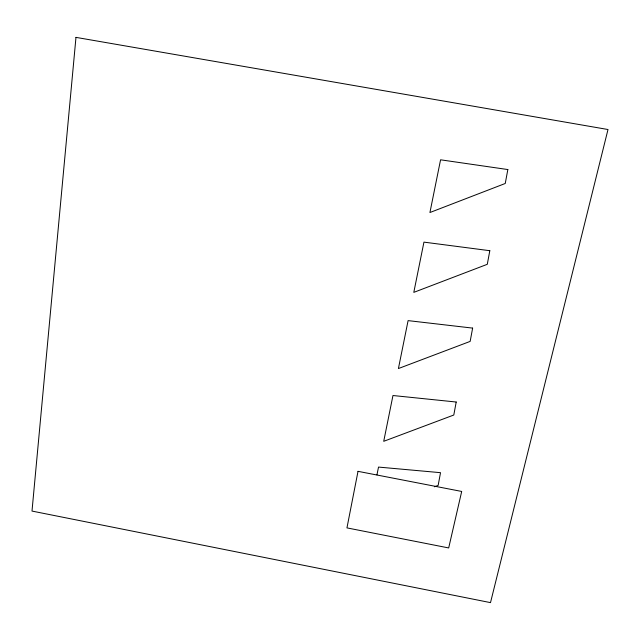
<?xml version="1.0" encoding="UTF-8"?>
<svg xmlns="http://www.w3.org/2000/svg" width="640" height="640" viewBox="0 0 640 640"><rect width="100%" height="100%" fill="white"/><g stroke="black" fill="none" stroke-linecap="round" stroke-linejoin="round"><path stroke-width="0.96" d="M376.944 474.872L378.52 467.08L440.52 472.672L438.152 485.392L434.448 486.776M75.976 37.376L32 511.072L490.504 602.624L608 129.52L75.976 37.376M456.208 402.024L453.792 415.024L383.72 441.312L392.968 395.52L456.208 402.024M472.632 328.104L470.152 341.4L398.416 368.552L408.096 320.616L472.632 328.104M489.816 250.704L487.288 264.304L413.8 292.368L423.944 242.128L489.816 250.704M507.84 169.552L505.248 183.48L429.928 212.52L440.568 159.808L507.84 169.552M358.016 471.336L346.952 527.888L448.688 547.944L461.696 491.448L358.016 471.336"/></g></svg>
